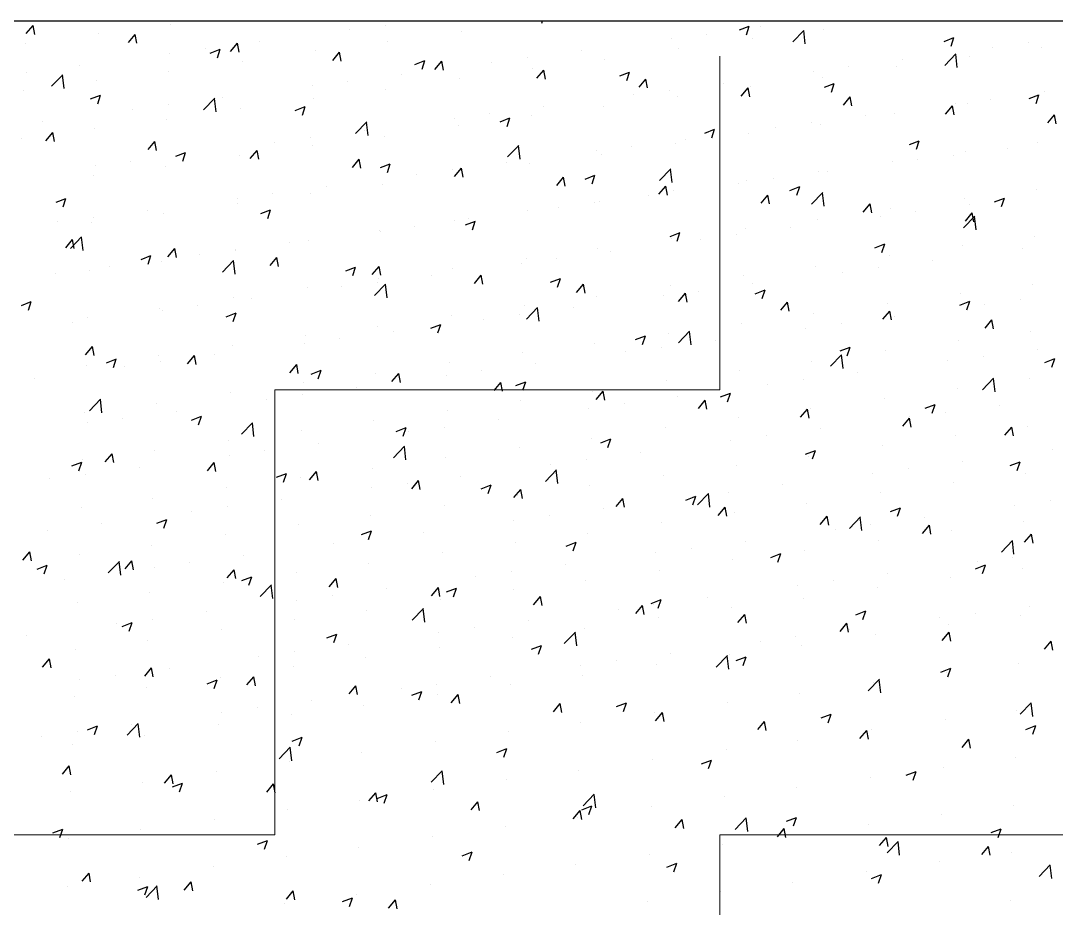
# Model space of a CAD drawing. Header units: millimetres. Extents: x 331487 to 517269, y 198509 to 399936.
# Drawn here: x 415645 to 416372, y 397425 to 398049 of the extents above; entities that cross this region are included whole.
import ezdxf

# ---------------------------------------------------------------- set-up
doc = ezdxf.new("R2010")
doc.units = ezdxf.units.MM
doc.header["$MEASUREMENT"] = 0
doc.layers.add('9th_Column', color=2, linetype='Continuous', lineweight=25)
doc.layers.add('9th_Hatch-4', color=252, linetype='Continuous', lineweight=5)
doc.layers.add('COLUMN', color=6, linetype='Continuous')

msp = doc.modelspace()

# ---------------------------------------------------------------- linework, layer by layer
at = {"layer": '9th_Column'}
msp.add_line((415150.13, 398049.03), (419720.13, 398049.03), dxfattribs=at)
at = {"layer": '9th_Hatch-4', "linetype": 'Continuous'}
for p, q in [((416136.16, 397789.61), (416136.16, 398024.03)), ((415823.66, 397789.61), (416136.16, 397789.61)), ((415823.66, 397477.11), (415823.66, 397789.61)), ((415511.16, 397477.11), (415823.66, 397477.11)), ((416136.16, 397477.11), (416448.66, 397477.11)), ((416136.16, 397164.61), (416136.16, 397477.11))]:
    msp.add_line(p, q, dxfattribs=at)
at = {"layer": 'COLUMN', "color": 2, "linetype": 'Continuous'}
for p, q in [((415649.05, 398039.96), (415653.87, 398045.7)), ((415650.21, 398048.87), (415650.21, 398048.87)), ((415655.03, 398039.43), (415653.87, 398045.7)), ((415750.22, 398046.5), (415750.22, 398046.5)), ((415901.06, 398045.92), (415901.06, 398045.92)), ((416006.08, 398048.69), (416006.08, 398048.69)), ((416011.03, 398047.19), (416011.64, 398049.03)), ((416149.77, 398042.54), (416156.77, 398045.23)), ((416154.74, 398039.18), (416156.77, 398045.23)), ((416164.75, 398044.66), (416164.75, 398044.66)), ((415699.71, 398040.1), (415699.71, 398040.1)), ((415720.78, 398033.68), (415725.6, 398039.43)), ((415726.75, 398033.15), (415725.59, 398039.42)), ((415876.03, 398042.62), (415876.03, 398042.62)), ((415954.74, 398041.65), (415954.74, 398041.65)), ((416126.88, 398039.67), (416126.88, 398039.67)), ((416187.25, 398034.14), (416195.03, 398042.26)), ((416196.05, 398032.67), (416194.95, 398042.17)), ((416209.17, 398042.74), (416209.17, 398042.74)), ((416293.48, 398034.53), (416300.48, 398037.22)), ((416298.45, 398031.17), (416300.48, 398037.22)), ((415648.37, 398033.05), (415648.37, 398033.05)), ((415775, 398029.32), (415775, 398029.32)), ((415792.5, 398027.41), (415797.32, 398033.15)), ((415798.48, 398026.88), (415797.32, 398033.15)), ((415812.87, 398034.31), (415812.87, 398034.31)), ((415902.8, 398034.15), (415902.8, 398034.15)), ((416101.84, 398036.38), (416101.84, 398036.38)), ((416107.31, 398029.3), (416107.31, 398029.3)), ((416158.66, 398036.34), (416158.66, 398036.34)), ((416327.66, 398030.13), (416327.66, 398030.13)), ((416352.69, 398033.42), (416352.69, 398033.42)), ((416361.74, 398030.39), (416361.74, 398030.39)), ((415749.96, 398026.03), (415749.96, 398026.03)), ((415778.32, 398026.3), (415785.32, 398028.99)), ((415783.29, 398022.95), (415785.32, 398028.99)), ((415852.29, 398027.75), (415852.29, 398027.75)), ((415864.23, 398021.13), (415869.05, 398026.88)), ((415870.2, 398020.6), (415869.05, 398026.87)), ((416000.82, 398023.08), (416000.82, 398023.08)), ((416038.69, 398028.06), (416038.69, 398028.06)), ((416293.97, 398017.59), (416301.76, 398025.71)), ((416302.78, 398016.12), (416301.67, 398025.62)), ((416311.23, 398023.99), (416311.23, 398023.99)), ((415686.81, 398017.71), (415686.81, 398017.71)), ((415800.94, 398020.71), (415800.94, 398020.71)), ((415922.03, 398018.3), (415929.04, 398020.98)), ((415927, 398014.94), (415929.03, 398020.98)), ((415935.96, 398014.86), (415940.78, 398020.6)), ((415941.93, 398014.33), (415940.77, 398020.6)), ((415975.78, 398019.78), (415975.78, 398019.78)), ((416004.86, 398015.4), (416004.86, 398015.4)), ((416055.37, 398021.8), (416055.37, 398021.8)), ((416226.63, 398016.83), (416226.63, 398016.83)), ((416259.89, 398016.95), (416259.89, 398016.95)), ((416264.51, 398021.81), (416264.51, 398021.81)), ((415648.94, 398012.73), (415648.94, 398012.73)), ((415666.88, 398002.94), (415674.67, 398011.05)), ((415675.69, 398001.47), (415674.58, 398010.97)), ((415749, 398013.21), (415749, 398013.21)), ((415912.63, 398011.46), (415912.63, 398011.46)), ((415953.52, 398008.36), (415953.52, 398008.36)), ((416007.68, 398008.58), (416012.5, 398014.33)), ((416013.66, 398008.05), (416012.5, 398014.32)), ((416065.75, 398010.29), (416072.75, 398012.97)), ((416070.72, 398006.93), (416072.74, 398012.97)), ((416079.41, 398002.31), (416084.23, 398008.05)), ((416085.38, 398001.78), (416084.22, 398008.05)), ((416201.6, 398013.53), (416201.6, 398013.53)), ((416207.95, 398009.45), (416207.95, 398009.45)), ((415698.49, 398006.81), (415698.49, 398006.81)), ((415849.72, 398003.18), (415849.72, 398003.18)), ((415874.75, 398006.48), (415874.75, 398006.48)), ((415901.58, 398000.86), (415901.58, 398000.86)), ((416100.57, 398000.23), (416100.57, 398000.23)), ((416138.44, 398005.22), (416138.44, 398005.22)), ((416151.13, 397996.03), (416155.95, 398001.78)), ((416157.11, 397995.5), (416155.95, 398001.77)), ((416157.44, 398003.05), (416157.44, 398003.05)), ((416209.46, 398002.28), (416216.46, 398004.97)), ((416214.43, 397998.92), (416216.46, 398004.96)), ((415647.15, 397999.77), (415647.15, 397999.77)), ((415694.3, 397994.05), (415701.3, 397996.74)), ((415699.27, 397990.7), (415701.3, 397996.74)), ((415773.61, 397986.38), (415781.4, 397994.5)), ((415782.41, 397984.92), (415781.31, 397994.41)), ((415786.56, 397994.87), (415786.56, 397994.87)), ((415851.07, 397994.46), (415851.07, 397994.46)), ((416075.54, 397996.93), (416075.54, 397996.93)), ((416106.1, 397996.01), (416106.1, 397996.01)), ((416222.86, 397989.76), (416227.68, 397995.5)), ((416228.83, 397989.23), (416227.68, 397995.5)), ((416326.39, 397993.98), (416326.39, 397993.98)), ((416353.17, 397994.27), (416360.17, 397996.96)), ((416358.14, 397990.91), (416360.17, 397996.96)), ((416360.53, 397997.1), (416360.53, 397997.1)), ((416364.26, 397998.97), (416364.26, 397998.97)), ((415723.66, 397986.59), (415723.66, 397986.59)), ((415748.69, 397989.88), (415748.69, 397989.88)), ((415799.73, 397987.42), (415799.73, 397987.42)), ((415838.01, 397986.04), (415845.01, 397988.73)), ((415842.98, 397982.69), (415845.01, 397988.73)), ((416012.38, 397988.62), (416012.38, 397988.62)), ((416054.16, 397988.51), (416054.16, 397988.51)), ((416294.59, 397983.48), (416299.41, 397989.23)), ((416300.56, 397982.95), (416299.4, 397989.22)), ((416301.35, 397990.69), (416301.35, 397990.69)), ((416310.02, 397990.7), (416310.02, 397990.7)), ((415747.79, 397979.92), (415747.79, 397979.92)), ((415949.47, 397980.34), (415949.47, 397980.34)), ((415974.51, 397983.63), (415974.51, 397983.63)), ((415981.72, 397978.03), (415988.73, 397980.72)), ((415986.69, 397974.68), (415988.72, 397980.72)), ((416003.65, 397982.11), (416003.65, 397982.11)), ((416238.2, 397982.37), (416238.2, 397982.37)), ((416258.67, 397983.66), (416258.67, 397983.66)), ((416366.31, 397977.21), (416371.13, 397982.95)), ((416372.29, 397976.68), (416371.13, 397982.94)), ((415660.5, 397978.27), (415660.5, 397978.27)), ((415697.28, 397973.52), (415697.28, 397973.52)), ((415880.33, 397969.83), (415888.12, 397977.95)), ((415886.32, 397972.02), (415886.32, 397972.02)), ((415889.14, 397968.37), (415888.03, 397977.86)), ((415952.3, 397975.07), (415952.3, 397975.07)), ((416125.44, 397970.03), (416132.44, 397972.71)), ((416130.41, 397966.67), (416132.43, 397972.71)), ((416175.29, 397974.09), (416175.29, 397974.09)), ((416200.33, 397977.39), (416200.33, 397977.39)), ((416206.74, 397976.16), (416206.74, 397976.16)), ((415645.93, 397966.48), (415645.93, 397966.48)), ((415662.93, 397964.74), (415667.75, 397970.49)), ((415668.9, 397964.21), (415667.74, 397970.48)), ((415734.65, 397958.47), (415739.47, 397964.21)), ((415740.63, 397957.93), (415739.47, 397964.2)), ((415848.45, 397967.04), (415848.45, 397967.04)), ((415900.37, 397967.57), (415900.37, 397967.57)), ((416112.14, 397965.78), (416112.14, 397965.78)), ((416156.23, 397969.76), (416156.23, 397969.76)), ((416269.15, 397962.02), (416276.15, 397964.7)), ((416274.12, 397958.66), (416276.15, 397964.7)), ((416359.31, 397963.81), (416359.31, 397963.81)), ((415753.99, 397953.79), (415760.99, 397956.48)), ((415758.96, 397950.43), (415760.99, 397956.48)), ((415806.38, 397952.19), (415811.2, 397957.94)), ((415812.35, 397951.66), (415811.2, 397957.93)), ((415823.41, 397963.74), (415823.41, 397963.74)), ((415849.86, 397961.17), (415849.86, 397961.17)), ((415987.05, 397953.28), (415994.84, 397961.4)), ((415995.86, 397951.81), (415994.76, 397961.31)), ((416049.23, 397957.49), (416049.23, 397957.49)), ((416074.26, 397960.79), (416074.26, 397960.79)), ((416104.88, 397962.72), (416104.88, 397962.72)), ((416308.8, 397957.41), (416308.8, 397957.41)), ((416337.95, 397959.53), (416337.95, 397959.53)), ((415722.38, 397950.44), (415722.38, 397950.44)), ((415760.26, 397955.43), (415760.26, 397955.43)), ((415798.51, 397954.13), (415798.51, 397954.13)), ((415878.1, 397945.91), (415882.93, 397951.66)), ((415884.08, 397945.38), (415882.92, 397951.65)), ((416052.94, 397955.22), (416052.94, 397955.22)), ((416257.46, 397950.37), (416257.46, 397950.37)), ((416275.05, 397951.24), (416275.05, 397951.24)), ((416300.08, 397954.54), (416300.08, 397954.54)), ((415697.35, 397947.15), (415697.35, 397947.15)), ((415746.57, 397946.63), (415746.57, 397946.63)), ((415897.7, 397945.78), (415904.7, 397948.47)), ((415902.67, 397942.42), (415904.7, 397948.47)), ((415948.2, 397944.19), (415948.2, 397944.19)), ((415949.83, 397939.64), (415954.65, 397945.38)), ((415955.8, 397939.11), (415954.65, 397945.38)), ((415986.07, 397949.18), (415986.07, 397949.18)), ((416002.43, 397948.82), (416002.43, 397948.82)), ((416093.78, 397936.73), (416101.57, 397944.85)), ((416102.59, 397935.26), (416101.48, 397944.76)), ((416205.52, 397942.87), (416205.52, 397942.87)), ((416211.89, 397942.93), (416211.89, 397942.93)), ((415696.06, 397940.23), (415696.06, 397940.23)), ((415923.17, 397940.9), (415923.17, 397940.9)), ((415951.09, 397941.78), (415951.09, 397941.78)), ((416021.56, 397933.36), (416026.38, 397939.11)), ((416027.53, 397932.83), (416026.37, 397939.1)), ((416041.42, 397937.77), (416048.42, 397940.46)), ((416046.39, 397934.42), (416048.41, 397940.46)), ((416155.01, 397936.47), (416155.01, 397936.47)), ((416174.02, 397937.94), (416174.02, 397937.94)), ((415822.14, 397927.6), (415822.14, 397927.6)), ((415848.64, 397927.88), (415848.64, 397927.88)), ((415860.01, 397932.58), (415860.01, 397932.58)), ((415899.15, 397934.28), (415899.15, 397934.28)), ((416093.28, 397927.09), (416098.1, 397932.83)), ((416099.26, 397926.56), (416098.1, 397932.83)), ((416103.67, 397929.43), (416103.67, 397929.43)), ((416148.98, 397934.65), (416148.98, 397934.65)), ((416185.13, 397929.76), (416192.13, 397932.45)), ((416190.1, 397926.41), (416192.13, 397932.45)), ((416200.5, 397920.18), (416208.29, 397928.29)), ((416209.31, 397918.71), (416208.21, 397928.21)), ((416358.1, 397930.52), (416358.1, 397930.52)), ((415669.97, 397921.54), (415676.97, 397924.22)), ((415674.94, 397918.18), (415676.96, 397924.22)), ((415797.1, 397924.3), (415797.1, 397924.3)), ((415797.3, 397920.84), (415797.3, 397920.84)), ((416047.96, 397921.35), (416047.96, 397921.35)), ((416051.73, 397921.93), (416051.73, 397921.93)), ((416085.83, 397926.33), (416085.83, 397926.33)), ((416165.01, 397920.81), (416169.83, 397926.56)), ((416170.98, 397920.28), (416169.83, 397926.55)), ((416236.73, 397914.54), (416241.56, 397920.28)), ((416242.71, 397914.01), (416241.55, 397920.28)), ((416307.59, 397924.12), (416307.59, 397924.12)), ((416328.84, 397921.75), (416335.84, 397924.44)), ((416333.81, 397918.4), (416335.84, 397924.44)), ((415733.95, 397915.99), (415733.95, 397915.99)), ((415745.36, 397913.34), (415745.36, 397913.34)), ((415813.68, 397913.53), (415820.68, 397916.22)), ((415818.65, 397910.17), (415820.68, 397916.21)), ((416001.22, 397915.53), (416001.22, 397915.53)), ((416022.92, 397918.05), (416022.92, 397918.05)), ((416256.24, 397917.08), (416256.24, 397917.08)), ((416273.77, 397915.1), (416273.77, 397915.1)), ((416308.46, 397908.26), (416313.28, 397914.01)), ((416311.65, 397920.09), (416311.65, 397920.09)), ((416314.43, 397907.73), (416313.28, 397914)), ((415671.04, 397907.7), (415671.04, 397907.7)), ((415694.85, 397906.94), (415694.85, 397906.94)), ((415696.08, 397911), (415696.08, 397911)), ((415949.87, 397908.49), (415949.87, 397908.49)), ((415957.39, 397905.52), (415964.4, 397908.21)), ((415959.77, 397909.74), (415959.77, 397909.74)), ((415962.36, 397902.16), (415964.39, 397908.21)), ((416204.3, 397909.58), (416204.3, 397909.58)), ((416248.74, 397911.8), (416248.74, 397911.8)), ((416307.23, 397903.62), (416315.02, 397911.74)), ((416316.03, 397902.16), (416314.93, 397911.65)), ((415896.86, 397901.46), (415896.86, 397901.46)), ((415897.93, 397900.99), (415897.93, 397900.99)), ((415921.89, 397904.75), (415921.89, 397904.75)), ((416101.11, 397897.51), (416108.11, 397900.2)), ((416106.08, 397894.15), (416108.1, 397900.2)), ((416147.71, 397898.5), (416147.71, 397898.5)), ((416153.79, 397903.18), (416153.79, 397903.18)), ((416185.58, 397903.49), (416185.58, 397903.49)), ((415676.8, 397889.52), (415681.62, 397895.27)), ((415680.14, 397888.97), (415687.93, 397897.09)), ((415682.78, 397888.99), (415681.62, 397895.26)), ((415688.95, 397887.51), (415687.84, 397897)), ((415833.71, 397893.14), (415833.71, 397893.14)), ((415847.42, 397894.59), (415847.42, 397894.59)), ((416102.45, 397896.14), (416102.45, 397896.14)), ((416122.68, 397895.21), (416122.68, 397895.21)), ((416244.82, 397889.5), (416251.82, 397892.19)), ((416249.79, 397886.14), (416251.82, 397892.19)), ((416356.88, 397897.23), (416356.88, 397897.23)), ((415729.66, 397881.27), (415736.66, 397883.96)), ((415734.63, 397877.92), (415736.66, 397883.96)), ((415748.53, 397883.25), (415753.35, 397888.99)), ((415754.5, 397882.72), (415753.35, 397888.98)), ((415770.8, 397884.86), (415770.8, 397884.86)), ((415795.83, 397888.16), (415795.83, 397888.16)), ((415796.08, 397887.55), (415796.08, 397887.55)), ((416050.51, 397888.64), (416050.51, 397888.64)), ((416059.52, 397886.89), (416059.52, 397886.89)), ((416255.03, 397883.79), (416255.03, 397883.79)), ((416306.37, 397890.83), (416306.37, 397890.83)), ((416348.5, 397888.96), (416348.5, 397888.96)), ((415707.64, 397876.54), (415707.64, 397876.54)), ((415744.14, 397880.05), (415744.14, 397880.05)), ((415786.86, 397872.42), (415794.65, 397880.54)), ((415795.67, 397870.95), (415794.57, 397880.45)), ((415820.25, 397876.97), (415825.07, 397882.72)), ((415826.23, 397876.44), (415825.07, 397882.71)), ((415996.62, 397878.61), (415996.62, 397878.61)), ((416000, 397882.24), (416000, 397882.24)), ((416021.65, 397881.91), (416021.65, 397881.91)), ((416285.34, 397880.64), (416285.34, 397880.64)), ((415669.77, 397871.56), (415669.77, 397871.56)), ((415693.63, 397873.65), (415693.63, 397873.65)), ((415873.37, 397873.27), (415880.37, 397875.95)), ((415878.34, 397869.91), (415880.37, 397875.95)), ((415891.98, 397870.7), (415896.8, 397876.44)), ((415897.95, 397870.16), (415896.8, 397876.43)), ((415933.46, 397870.3), (415933.46, 397870.3)), ((415948.66, 397875.2), (415948.66, 397875.2)), ((415963.71, 397864.42), (415968.53, 397870.17)), ((415969.68, 397863.89), (415968.52, 397870.16)), ((416152.58, 397869.89), (416152.58, 397869.89)), ((416203.09, 397876.29), (416203.09, 397876.29)), ((416222.43, 397872.36), (416222.43, 397872.36)), ((416247.47, 397875.66), (416247.47, 397875.66)), ((415870.55, 397862.01), (415870.55, 397862.01)), ((415893.59, 397855.87), (415901.38, 397863.99)), ((415895.59, 397865.31), (415895.59, 397865.31)), ((415896.72, 397867.7), (415896.72, 397867.7)), ((415902.4, 397854.4), (415901.29, 397863.9)), ((416017.08, 397865.26), (416024.09, 397867.94)), ((416022.05, 397861.9), (416024.08, 397867.94)), ((416035.43, 397858.14), (416040.25, 397863.89)), ((416041.41, 397857.61), (416040.25, 397863.88)), ((416101.23, 397862.85), (416101.23, 397862.85)), ((416159.28, 397864.05), (416159.28, 397864.05)), ((416355.66, 397863.94), (416355.66, 397863.94)), ((415846.21, 397861.3), (415846.21, 397861.3)), ((416049.29, 397855.35), (416049.29, 397855.35)), ((416096.37, 397855.77), (416096.37, 397855.77)), ((416107.16, 397851.87), (416111.98, 397857.62)), ((416113.13, 397851.34), (416111.98, 397857.61)), ((416121.4, 397859.06), (416121.4, 397859.06)), ((416160.8, 397857.25), (416167.8, 397859.94)), ((416165.77, 397853.89), (416167.79, 397859.93)), ((416305.15, 397857.54), (416305.15, 397857.54)), ((415645.64, 397849.02), (415652.64, 397851.71)), ((415650.61, 397845.67), (415652.63, 397851.71)), ((415769.53, 397848.71), (415769.53, 397848.71)), ((415794.86, 397854.26), (415794.86, 397854.26)), ((415807.4, 397853.7), (415807.4, 397853.7)), ((415998.78, 397848.95), (415998.78, 397848.95)), ((416000.31, 397839.32), (416008.1, 397847.43)), ((416033.22, 397847.45), (416033.22, 397847.45)), ((416178.88, 397845.59), (416183.7, 397851.34)), ((416184.86, 397845.06), (416183.7, 397851.33)), ((416253.81, 397850.5), (416253.81, 397850.5)), ((416304.51, 397849.24), (416311.51, 397851.93)), ((416309.48, 397845.88), (416311.51, 397851.93)), ((416322.19, 397849.52), (416322.19, 397849.52)), ((416347.22, 397852.81), (416347.22, 397852.81)), ((415692.41, 397840.36), (415692.41, 397840.36)), ((415742.92, 397846.76), (415742.92, 397846.76)), ((415744.49, 397845.42), (415744.49, 397845.42)), ((415789.35, 397841.01), (415796.35, 397843.7)), ((415794.32, 397837.66), (415796.35, 397843.7)), ((415947.44, 397841.91), (415947.44, 397841.91)), ((415995.34, 397842.47), (415995.34, 397842.47)), ((416009.12, 397837.85), (416008.02, 397847.35)), ((416201.87, 397843), (416201.87, 397843)), ((416250.61, 397839.32), (416255.43, 397845.06)), ((416256.58, 397838.79), (416255.43, 397845.06)), ((416259.03, 397841.2), (416259.03, 397841.2)), ((415681.34, 397837.1), (415681.34, 397837.1)), ((415895.5, 397834.41), (415895.5, 397834.41)), ((415933.06, 397833), (415940.06, 397835.69)), ((415938.03, 397829.65), (415940.06, 397835.69)), ((415970.31, 397839.17), (415970.31, 397839.17)), ((416151.36, 397836.6), (416151.36, 397836.6)), ((416196.13, 397832.92), (416196.13, 397832.92)), ((416221.16, 397836.22), (416221.16, 397836.22)), ((416322.34, 397833.04), (416327.16, 397838.79)), ((416328.31, 397832.51), (416327.15, 397838.78)), ((415844.99, 397828.01), (415844.99, 397828.01)), ((415869.28, 397825.87), (415869.28, 397825.87)), ((415907.15, 397830.86), (415907.15, 397830.86)), ((416076.77, 397825), (416083.78, 397827.68)), ((416081.74, 397821.64), (416083.77, 397827.68)), ((416100.02, 397829.56), (416100.02, 397829.56)), ((416107.04, 397822.76), (416114.83, 397830.88)), ((416115.84, 397821.3), (416114.74, 397830.79)), ((416354.45, 397830.66), (416354.45, 397830.66)), ((415690.68, 397814.3), (415695.5, 397820.05)), ((415696.65, 397813.77), (415695.49, 397820.04)), ((415793.65, 397820.97), (415793.65, 397820.97)), ((415844.25, 397822.57), (415844.25, 397822.57)), ((416048.08, 397822.06), (416048.08, 397822.06)), ((416095.1, 397819.62), (416095.1, 397819.62)), ((416132.97, 397824.61), (416132.97, 397824.61)), ((416220.49, 397816.99), (416227.49, 397819.67)), ((416225.46, 397813.63), (416227.48, 397819.67)), ((416303.94, 397824.25), (416303.94, 397824.25)), ((416358.79, 397818.36), (416358.79, 397818.36)), ((415705.33, 397808.76), (415712.33, 397811.45)), ((415710.3, 397805.4), (415712.32, 397811.45)), ((415741.71, 397813.47), (415741.71, 397813.47)), ((415762.4, 397808.03), (415767.22, 397813.77)), ((415768.38, 397807.5), (415767.22, 397813.76)), ((415781.09, 397814.26), (415781.09, 397814.26)), ((415997.57, 397815.66), (415997.57, 397815.66)), ((416070.06, 397816.33), (416070.06, 397816.33)), ((416213.76, 397806.21), (416221.55, 397814.33)), ((416222.57, 397804.75), (416221.46, 397814.24)), ((416252.59, 397817.21), (416252.59, 397817.21)), ((416320.92, 397813.37), (416320.92, 397813.37)), ((416364.2, 397808.98), (416371.2, 397811.67)), ((416369.17, 397805.62), (416371.2, 397811.66)), ((415691.2, 397807.07), (415691.2, 397807.07)), ((415718.18, 397805.98), (415718.18, 397805.98)), ((415743.22, 397809.27), (415743.22, 397809.27)), ((415834.13, 397801.75), (415838.95, 397807.5)), ((415840.1, 397801.22), (415838.95, 397807.49)), ((415946.22, 397808.62), (415946.22, 397808.62)), ((416006.91, 397808.01), (416006.91, 397808.01)), ((416200.66, 397809.72), (416200.66, 397809.72)), ((416295.88, 397810.08), (416295.88, 397810.08)), ((415655.03, 397797.66), (415655.03, 397797.66)), ((415849.04, 397800.75), (415856.04, 397803.44)), ((415854.01, 397797.39), (415856.04, 397803.44)), ((415894.29, 397801.12), (415894.29, 397801.12)), ((415905.85, 397795.48), (415910.68, 397801.22)), ((415911.83, 397794.95), (415910.67, 397801.21)), ((415944, 397799.73), (415944, 397799.73)), ((415969.04, 397803.02), (415969.04, 397803.02)), ((416150.15, 397803.31), (416150.15, 397803.31)), ((416194.85, 397796.78), (416194.85, 397796.78)), ((416232.73, 397801.76), (416232.73, 397801.76)), ((416320.49, 397789.66), (416328.27, 397797.78)), ((416329.29, 397788.19), (416328.19, 397797.69)), ((416353.23, 397797.37), (416353.23, 397797.37)), ((415843.78, 397794.72), (415843.78, 397794.72)), ((415880.85, 397791.41), (415880.85, 397791.41)), ((415977.58, 397789.2), (415982.4, 397794.95)), ((415983.55, 397788.67), (415982.4, 397794.94)), ((415992.75, 397792.74), (415999.75, 397795.43)), ((415997.72, 397789.39), (415999.75, 397795.43)), ((416098.8, 397796.27), (416098.8, 397796.27)), ((416169.82, 397793.48), (416169.82, 397793.48)), ((416302.72, 397790.96), (416302.72, 397790.96)), ((415693.4, 397775.01), (415701.19, 397783.13)), ((415702.21, 397773.54), (415701.1, 397783.04)), ((415792.43, 397787.68), (415792.43, 397787.68)), ((415817.94, 397783.13), (415817.94, 397783.13)), ((415842.97, 397786.43), (415842.97, 397786.43)), ((415996.35, 397782.37), (415996.35, 397782.37)), ((416046.86, 397788.77), (416046.86, 397788.77)), ((416049.31, 397782.93), (416054.13, 397788.67)), ((416055.28, 397782.4), (416054.12, 397788.66)), ((416106.66, 397785.17), (416106.66, 397785.17)), ((416121.03, 397776.65), (416125.85, 397782.4)), ((416127.01, 397776.12), (416125.85, 397782.39)), ((416136.47, 397784.73), (416143.47, 397787.42)), ((416141.43, 397781.38), (416143.46, 397787.42)), ((416251.38, 397783.92), (416251.38, 397783.92)), ((415740.49, 397780.18), (415740.49, 397780.18)), ((415754.78, 397774.82), (415754.78, 397774.82)), ((415945.01, 397775.33), (415945.01, 397775.33)), ((416043.76, 397776.88), (416043.76, 397776.88)), ((416068.79, 397780.18), (416068.79, 397780.18)), ((416192.76, 397770.38), (416197.58, 397776.12)), ((416198.73, 397769.84), (416197.58, 397776.11)), ((416199.44, 397776.43), (416199.44, 397776.43)), ((416280.18, 397776.72), (416287.18, 397779.41)), ((416285.15, 397773.37), (416287.18, 397779.41)), ((416332.48, 397778.92), (416332.48, 397778.92)), ((415689.98, 397773.78), (415689.98, 397773.78)), ((415716.91, 397769.83), (415716.91, 397769.83)), ((415765.02, 397768.5), (415772.02, 397771.19)), ((415769.99, 397765.14), (415772.01, 397771.18)), ((415893.07, 397767.83), (415893.07, 397767.83)), ((415980.6, 397768.57), (415980.6, 397768.57)), ((416148.93, 397770.02), (416148.93, 397770.02)), ((416264.48, 397764.1), (416269.31, 397769.85)), ((416270.46, 397763.57), (416269.3, 397769.84)), ((416269.57, 397770.64), (416269.57, 397770.64)), ((416294.61, 397773.93), (416294.61, 397773.93)), ((415691.88, 397766.54), (415691.88, 397766.54)), ((415800.12, 397758.46), (415807.91, 397766.57)), ((415808.93, 397756.99), (415807.82, 397766.49)), ((415842.56, 397761.43), (415842.56, 397761.43)), ((415908.73, 397760.49), (415915.73, 397763.18)), ((415913.7, 397757.13), (415915.73, 397763.18)), ((415917.69, 397760.29), (415917.69, 397760.29)), ((415942.73, 397763.58), (415942.73, 397763.58)), ((416097.59, 397762.98), (416097.59, 397762.98)), ((416206.42, 397762.32), (416206.42, 397762.32)), ((416336.21, 397757.82), (416341.03, 397763.57)), ((416342.18, 397757.29), (416341.03, 397763.56)), ((416352.02, 397764.08), (416352.02, 397764.08)), ((415791.22, 397754.39), (415791.22, 397754.39)), ((416045.65, 397755.49), (416045.65, 397755.49)), ((416052.44, 397752.48), (416059.45, 397755.17)), ((416057.41, 397749.12), (416059.44, 397755.17)), ((416143.51, 397754.04), (416143.51, 397754.04)), ((416168.55, 397757.33), (416168.55, 397757.33)), ((416301.51, 397757.67), (416301.51, 397757.67)), ((415739.28, 397746.89), (415739.28, 397746.89)), ((415816.67, 397746.99), (415816.67, 397746.99)), ((415854.54, 397751.97), (415854.54, 397751.97)), ((415906.85, 397741.9), (415914.64, 397750.02)), ((415915.65, 397740.44), (415914.55, 397749.93)), ((415995.14, 397749.08), (415995.14, 397749.08)), ((416080.36, 397745.72), (416080.36, 397745.72)), ((416196.16, 397744.47), (416203.16, 397747.16)), ((416201.13, 397741.11), (416203.15, 397747.16)), ((416250.16, 397750.63), (416250.16, 397750.63)), ((416369.33, 397747.79), (416369.33, 397747.79)), ((415681, 397736.24), (415688, 397738.93)), ((415685.96, 397732.89), (415687.99, 397738.93)), ((415688.77, 397740.49), (415688.77, 397740.49)), ((415704.55, 397739.08), (415709.37, 397744.83)), ((415710.53, 397738.55), (415709.37, 397744.82)), ((415776.28, 397732.81), (415781.1, 397738.55)), ((415782.25, 397732.28), (415781.1, 397738.55)), ((415791.63, 397743.69), (415791.63, 397743.69)), ((415943.79, 397742.04), (415943.79, 397742.04)), ((416042.48, 397740.74), (416042.48, 397740.74)), ((416198.22, 397743.14), (416198.22, 397743.14)), ((416306.17, 397739.48), (416306.17, 397739.48)), ((416339.87, 397736.46), (416346.87, 397739.15)), ((416344.84, 397733.11), (416346.87, 397739.15)), ((415728.48, 397735.38), (415728.48, 397735.38)), ((415848, 397726.53), (415852.82, 397732.28)), ((415853.98, 397726), (415852.82, 397732.27)), ((415891.85, 397734.54), (415891.85, 397734.54)), ((416013.57, 397725.35), (416021.36, 397733.47)), ((416017.45, 397737.44), (416017.45, 397737.44)), ((416022.38, 397723.89), (416021.27, 397733.38)), ((416147.71, 397736.73), (416147.71, 397736.73)), ((416243.27, 397731.19), (416243.27, 397731.19)), ((416268.3, 397734.49), (416268.3, 397734.49)), ((415665.57, 397727.09), (415665.57, 397727.09)), ((415690.6, 397730.39), (415690.6, 397730.39)), ((415824.71, 397728.24), (415831.71, 397730.92)), ((415829.68, 397724.88), (415831.71, 397730.92)), ((415841.34, 397728.14), (415841.34, 397728.14)), ((415916.42, 397724.14), (415916.42, 397724.14)), ((415919.73, 397720.26), (415924.55, 397726)), ((415925.7, 397719.73), (415924.55, 397725.99)), ((415954.29, 397729.13), (415954.29, 397729.13)), ((416096.37, 397729.69), (416096.37, 397729.69)), ((416300.29, 397724.39), (416300.29, 397724.39)), ((416350.8, 397730.79), (416350.8, 397730.79)), ((415790, 397721.1), (415790, 397721.1)), ((415891.39, 397720.85), (415891.39, 397720.85)), ((415968.42, 397720.23), (415975.42, 397722.91)), ((415973.39, 397716.87), (415975.42, 397722.91)), ((415991.46, 397713.98), (415996.28, 397719.73)), ((415997.43, 397713.45), (415996.27, 397719.72)), ((416044.43, 397722.2), (416044.43, 397722.2)), ((416120.29, 397708.8), (416128.08, 397716.92)), ((416129.1, 397707.33), (416128, 397716.83)), ((416142.24, 397717.89), (416142.24, 397717.89)), ((416180.11, 397722.88), (416180.11, 397722.88)), ((416248.95, 397717.34), (416248.95, 397717.34)), ((415738.06, 397713.6), (415738.06, 397713.6)), ((415828.23, 397712.53), (415828.23, 397712.53)), ((415993.92, 397715.79), (415993.92, 397715.79)), ((416063.18, 397707.71), (416068, 397713.45)), ((416069.16, 397707.18), (416068, 397713.44)), ((416112.13, 397712.22), (416119.14, 397714.91)), ((416117.1, 397708.86), (416119.13, 397714.9)), ((416117.21, 397714.6), (416117.21, 397714.6)), ((416197.01, 397709.85), (416197.01, 397709.85)), ((416368.06, 397711.65), (416368.06, 397711.65)), ((415687.55, 397707.2), (415687.55, 397707.2)), ((415765.33, 397704.25), (415765.33, 397704.25)), ((415790.36, 397707.55), (415790.36, 397707.55)), ((415942.58, 397708.75), (415942.58, 397708.75)), ((416054.05, 397706.28), (416054.05, 397706.28)), ((416134.91, 397701.43), (416139.73, 397707.18)), ((416140.88, 397700.9), (416139.73, 397707.17)), ((416146.5, 397703.44), (416146.5, 397703.44)), ((416255.85, 397704.21), (416262.85, 397706.9)), ((416260.82, 397700.85), (416262.84, 397706.9)), ((416343.02, 397708.35), (416343.02, 397708.35)), ((415702.17, 397695.94), (415702.17, 397695.94)), ((415740.69, 397695.98), (415747.69, 397698.67)), ((415745.66, 397692.63), (415747.68, 397698.67)), ((415840.13, 397694.85), (415840.13, 397694.85)), ((415890.64, 397701.26), (415890.64, 397701.26)), ((415991.14, 397698), (415991.14, 397698)), ((416016.18, 397701.3), (416016.18, 397701.3)), ((416095.15, 397696.4), (416095.15, 397696.4)), ((416206.63, 397695.16), (416211.45, 397700.9)), ((416212.61, 397694.63), (416211.45, 397700.89)), ((416227.02, 397692.25), (416234.81, 397700.37)), ((416235.83, 397690.78), (416234.72, 397700.28)), ((416241.99, 397695.05), (416241.99, 397695.05)), ((416279.87, 397700.04), (416279.87, 397700.04)), ((416349.58, 397697.5), (416349.58, 397697.5)), ((415664.3, 397690.95), (415664.3, 397690.95)), ((415788.78, 397687.81), (415788.78, 397687.81)), ((415884.4, 397687.97), (415891.4, 397690.66)), ((415889.37, 397684.62), (415891.4, 397690.66)), ((415927.99, 397689.69), (415927.99, 397689.69)), ((416043.21, 397688.91), (416043.21, 397688.91)), ((416216.96, 397691.75), (416216.96, 397691.75)), ((416278.36, 397688.88), (416283.18, 397694.63)), ((416284.33, 397688.35), (416283.18, 397694.62)), ((416299.07, 397691.1), (416299.07, 397691.1)), ((416350.09, 397682.61), (416354.91, 397688.35)), ((416356.06, 397682.08), (416354.9, 397688.34)), ((415736.84, 397680.31), (415736.84, 397680.31)), ((415865.08, 397681.41), (415865.08, 397681.41)), ((415890.11, 397684.7), (415890.11, 397684.7)), ((415992.7, 397682.5), (415992.7, 397682.5)), ((416028.11, 397679.97), (416035.11, 397682.65)), ((416033.08, 397676.61), (416035.11, 397682.65)), ((416153.81, 397683.44), (416153.81, 397683.44)), ((416247.73, 397684.06), (416247.73, 397684.06)), ((416333.74, 397675.7), (416341.53, 397683.81)), ((416342.55, 397674.23), (416341.45, 397683.73)), ((415646.7, 397670.14), (415651.52, 397675.88)), ((415652.67, 397669.61), (415651.52, 397675.88)), ((415686.33, 397673.91), (415686.33, 397673.91)), ((415801.93, 397673.09), (415801.93, 397673.09)), ((415941.36, 397675.46), (415941.36, 397675.46)), ((416090.9, 397675.16), (416090.9, 397675.16)), ((416115.93, 397678.45), (416115.93, 397678.45)), ((416171.82, 397671.96), (416178.83, 397674.64)), ((416176.79, 397668.6), (416178.82, 397674.64)), ((416195.79, 397676.56), (416195.79, 397676.56)), ((415656.66, 397663.73), (415663.67, 397666.42)), ((415661.63, 397660.37), (415663.66, 397666.42)), ((415706.66, 397661.04), (415714.45, 397669.16)), ((415715.46, 397659.58), (415714.36, 397669.07)), ((415718.43, 397663.86), (415723.25, 397669.61)), ((415724.4, 397663.33), (415723.24, 397669.6)), ((415764.05, 397668.1), (415764.05, 397668.1)), ((415889.42, 397667.97), (415889.42, 397667.97)), ((416027.74, 397666.84), (416027.74, 397666.84)), ((416145.28, 397670.16), (416145.28, 397670.16)), ((416315.54, 397663.95), (416322.54, 397666.64)), ((416316.72, 397668.91), (416316.72, 397668.91)), ((416320.51, 397660.59), (416322.53, 397666.63)), ((416341.75, 397672.2), (416341.75, 397672.2)), ((415739.02, 397664.81), (415739.02, 397664.81)), ((415790.15, 397657.59), (415794.97, 397663.33)), ((415796.13, 397657.06), (415794.97, 397663.33)), ((415800.38, 397655.72), (415807.38, 397658.41)), ((415805.35, 397652.36), (415807.37, 397658.41)), ((415838.91, 397661.56), (415838.91, 397661.56)), ((415964.84, 397658.56), (415964.84, 397658.56)), ((415989.87, 397661.86), (415989.87, 397661.86)), ((416093.94, 397663.11), (416093.94, 397663.11)), ((416253.56, 397660.59), (416253.56, 397660.59)), ((416348.37, 397664.21), (416348.37, 397664.21)), ((415675.86, 397656.49), (415675.86, 397656.49)), ((415787.57, 397654.52), (415787.57, 397654.52)), ((415813.38, 397644.49), (415821.17, 397652.61)), ((415822.19, 397643.03), (415821.08, 397652.52)), ((415861.88, 397651.31), (415866.7, 397657.06)), ((415867.85, 397650.78), (415866.7, 397657.05)), ((416042, 397655.62), (416042, 397655.62)), ((416190.65, 397652.31), (416190.65, 397652.31)), ((416215.69, 397655.61), (416215.69, 397655.61)), ((416297.86, 397657.81), (416297.86, 397657.81)), ((415735.63, 397647.03), (415735.63, 397647.03)), ((415863.81, 397645.26), (415863.81, 397645.26)), ((415901.68, 397650.25), (415901.68, 397650.25)), ((415933.6, 397645.04), (415938.43, 397650.78)), ((415939.58, 397644.51), (415938.42, 397650.78)), ((415944.09, 397647.71), (415951.09, 397650.4)), ((415949.06, 397644.36), (415951.09, 397650.4)), ((415991.49, 397649.22), (415991.49, 397649.22)), ((416005.33, 397638.76), (416010.15, 397644.51)), ((416011.3, 397638.23), (416010.15, 397644.5)), ((416127.5, 397644), (416127.5, 397644)), ((416246.51, 397650.77), (416246.51, 397650.77)), ((415685.12, 397640.62), (415685.12, 397640.62)), ((415838.77, 397641.96), (415838.77, 397641.96)), ((415940.14, 397642.17), (415940.14, 397642.17)), ((416077.06, 397632.49), (416081.88, 397638.23)), ((416083.03, 397631.96), (416081.87, 397638.22)), ((416087.8, 397639.7), (416094.8, 397642.39)), ((416089.63, 397639.01), (416089.63, 397639.01)), ((416092.77, 397636.35), (416094.8, 397642.39)), ((416144.07, 397636.87), (416144.07, 397636.87)), ((416194.58, 397643.27), (416194.58, 397643.27)), ((416353.32, 397637.75), (416353.32, 397637.75)), ((415775.62, 397633.65), (415775.62, 397633.65)), ((415888.21, 397634.68), (415888.21, 397634.68)), ((415920.1, 397627.94), (415927.89, 397636.06)), ((415928.91, 397626.47), (415927.81, 397635.97)), ((416064.59, 397635.72), (416064.59, 397635.72)), ((416092.72, 397629.83), (416092.72, 397629.83)), ((416148.78, 397626.21), (416153.6, 397631.96)), ((416154.76, 397625.68), (416153.6, 397631.95)), ((416231.52, 397631.69), (416238.52, 397634.38)), ((416236.48, 397628.34), (416238.51, 397634.38)), ((416290.41, 397629.47), (416290.41, 397629.47)), ((416315.44, 397632.76), (416315.44, 397632.76)), ((416347.15, 397630.92), (416347.15, 397630.92)), ((415712.71, 397625.37), (415712.71, 397625.37)), ((415716.35, 397623.47), (415723.36, 397626.16)), ((415721.32, 397620.11), (415723.35, 397626.15)), ((415737.75, 397628.66), (415737.75, 397628.66)), ((415837.7, 397628.27), (415837.7, 397628.27)), ((415963.56, 397622.41), (415963.56, 397622.41)), ((416001.44, 397627.4), (416001.44, 397627.4)), ((416040.78, 397622.33), (416040.78, 397622.33)), ((416220.51, 397619.94), (416225.33, 397625.68)), ((416226.48, 397619.41), (416225.33, 397625.67)), ((416296.64, 397624.52), (416296.64, 397624.52)), ((415649.56, 397617.05), (415649.56, 397617.05)), ((415786.35, 397621.23), (415786.35, 397621.23)), ((415860.07, 397615.46), (415867.07, 397618.15)), ((415865.04, 397612.1), (415867.06, 397618.15)), ((415938.53, 397619.12), (415938.53, 397619.12)), ((415990.27, 397615.93), (415990.27, 397615.93)), ((416026.83, 397611.39), (416034.62, 397619.51)), ((416035.64, 397609.92), (416034.53, 397619.42)), ((416189.38, 397616.17), (416189.38, 397616.17)), ((416227.25, 397621.15), (416227.25, 397621.15)), ((416245.3, 397617.48), (416245.3, 397617.48)), ((416292.24, 397613.66), (416297.06, 397619.41)), ((416298.21, 397613.13), (416297.05, 397619.4)), ((415734.41, 397613.74), (415734.41, 397613.74)), ((415875.37, 397610.8), (415875.37, 397610.8)), ((415938.93, 397608.88), (415938.93, 397608.88)), ((416003.78, 397607.45), (416010.78, 397610.14)), ((416008.75, 397604.09), (416010.78, 397610.14)), ((416164.35, 397612.87), (416164.35, 397612.87)), ((416193.36, 397609.98), (416193.36, 397609.98)), ((416363.96, 397607.39), (416368.78, 397613.13)), ((416369.93, 397606.86), (416368.78, 397613.12)), ((415660.58, 397594.92), (415665.4, 397600.66)), ((415666.55, 397594.39), (415665.39, 397600.66)), ((415683.9, 397607.33), (415683.9, 397607.33)), ((415812.47, 397602.52), (415812.47, 397602.52)), ((415837.5, 397605.82), (415837.5, 397605.82)), ((415886.99, 397601.39), (415886.99, 397601.39)), ((416101.19, 397604.56), (416101.19, 397604.56)), ((416133.55, 397594.84), (416141.34, 397602.95)), ((416142.36, 397593.37), (416141.25, 397602.87)), ((416142.85, 397603.58), (416142.85, 397603.58)), ((416147.49, 397599.44), (416154.5, 397602.13)), ((416152.46, 397596.08), (416154.49, 397602.13)), ((415732.3, 397588.64), (415737.12, 397594.39)), ((415738.28, 397588.11), (415737.12, 397594.38)), ((415749.31, 397594.21), (415749.31, 397594.21)), ((415836.48, 397594.99), (415836.48, 397594.99)), ((416038.28, 397596.27), (416038.28, 397596.27)), ((416063.32, 397599.57), (416063.32, 397599.57)), ((416091.51, 397596.54), (416091.51, 397596.54)), ((416291.21, 397591.43), (416298.21, 397594.12)), ((416296.18, 397588.08), (416298.2, 397594.12)), ((416345.94, 397597.63), (416345.94, 397597.63)), ((415686.4, 397585.93), (415686.4, 397585.93)), ((415711.44, 397589.22), (415711.44, 397589.22)), ((415776.05, 397583.21), (415783.05, 397585.89)), ((415781.01, 397579.85), (415783.04, 397585.89)), ((415785.14, 397587.94), (415785.14, 397587.94)), ((415804.03, 397582.37), (415808.85, 397588.11)), ((415810, 397581.84), (415808.85, 397588.11)), ((415975.13, 397587.96), (415975.13, 397587.96)), ((416039.57, 397589.04), (416039.57, 397589.04)), ((416240.28, 397578.29), (416248.07, 397586.4)), ((416249.08, 397576.82), (416247.98, 397586.31)), ((416295.43, 397591.23), (416295.43, 397591.23)), ((415733.2, 397580.45), (415733.2, 397580.45)), ((415875.75, 397576.09), (415880.57, 397581.84)), ((415881.73, 397575.56), (415880.57, 397581.83)), ((415912.22, 397579.68), (415912.22, 397579.68)), ((415937.26, 397582.97), (415937.26, 397582.97)), ((415989.06, 397582.64), (415989.06, 397582.64)), ((416244.08, 397584.19), (416244.08, 397584.19)), ((415682.69, 397574.04), (415682.69, 397574.04)), ((415849.07, 397571.36), (415849.07, 397571.36)), ((415919.76, 397575.2), (415926.76, 397577.88)), ((415924.73, 397571.84), (415926.76, 397577.88)), ((415937.71, 397575.6), (415937.71, 397575.6)), ((415947.48, 397569.82), (415952.3, 397575.56)), ((415953.45, 397569.29), (415952.3, 397575.56)), ((416192.14, 397576.69), (416192.14, 397576.69)), ((415811.19, 397566.38), (415811.19, 397566.38)), ((415885.77, 397568.1), (415885.77, 397568.1)), ((416019.21, 397563.54), (416024.03, 397569.29)), ((416025.18, 397563.01), (416024.02, 397569.28)), ((416063.47, 397567.19), (416070.47, 397569.88)), ((416068.44, 397563.83), (416070.47, 397569.87)), ((416141.63, 397570.29), (416141.63, 397570.29)), ((416344.72, 397564.34), (416344.72, 397564.34)), ((416347, 397561.73), (416354.79, 397569.85)), ((416355.81, 397560.27), (416354.7, 397569.76)), ((415786.16, 397563.08), (415786.16, 397563.08)), ((415835.26, 397561.7), (415835.26, 397561.7)), ((416090.29, 397563.25), (416090.29, 397563.25)), ((416090.93, 397557.27), (416095.75, 397563.01)), ((416096.91, 397556.74), (416095.75, 397563.01)), ((416162.66, 397550.99), (416167.48, 397556.74)), ((416168.63, 397550.46), (416167.48, 397556.73)), ((416207.18, 397559.18), (416214.19, 397561.87)), ((416212.15, 397555.82), (416214.18, 397561.87)), ((416294.21, 397557.94), (416294.21, 397557.94)), ((415685.13, 397549.78), (415685.13, 397549.78)), ((415692.02, 397550.95), (415699.02, 397553.64)), ((415696.99, 397547.6), (415699.02, 397553.64)), ((415719.91, 397547.08), (415727.7, 397555.2)), ((415723, 397554.77), (415723, 397554.77)), ((415728.72, 397545.61), (415727.62, 397555.11)), ((415783.92, 397554.65), (415783.92, 397554.65)), ((415987.84, 397549.35), (415987.84, 397549.35)), ((416038.35, 397555.75), (416038.35, 397555.75)), ((416234.38, 397544.72), (416239.21, 397550.46)), ((416240.36, 397544.19), (416239.2, 397550.46)), ((416242.87, 397550.9), (416242.87, 397550.9)), ((416350.9, 397551.17), (416357.9, 397553.86)), ((416355.87, 397547.81), (416357.89, 397553.86)), ((415660.1, 397546.49), (415660.1, 397546.49)), ((415731.98, 397547.16), (415731.98, 397547.16)), ((415835.74, 397542.94), (415842.74, 397545.63)), ((415840.71, 397539.59), (415842.73, 397545.63)), ((415936.5, 397542.31), (415936.5, 397542.31)), ((416190.93, 397543.4), (416190.93, 397543.4)), ((416306.11, 397538.44), (416310.93, 397544.19)), ((416312.08, 397537.91), (416310.93, 397544.18)), ((415681.47, 397540.76), (415681.47, 397540.76)), ((415826.64, 397530.53), (415834.43, 397538.65)), ((415835.45, 397529.06), (415834.34, 397538.56)), ((415884.56, 397534.81), (415884.56, 397534.81)), ((415979.45, 397534.94), (415986.45, 397537.62)), ((415984.42, 397531.58), (415986.45, 397537.62)), ((416140.42, 397537), (416140.42, 397537)), ((415834.05, 397528.41), (415834.05, 397528.41)), ((416089.07, 397529.96), (416089.07, 397529.96)), ((416123.16, 397526.93), (416130.16, 397529.61)), ((416128.13, 397523.57), (416130.16, 397529.61)), ((416343.51, 397531.05), (416343.51, 397531.05)), ((415674.45, 397519.7), (415679.27, 397525.45)), ((415680.42, 397519.17), (415679.27, 397525.44)), ((415782.7, 397521.37), (415782.7, 397521.37)), ((415933.36, 397513.98), (415941.15, 397522.09)), ((415942.17, 397512.51), (415941.06, 397522.01)), ((416037.14, 397522.46), (416037.14, 397522.46)), ((416266.87, 397518.92), (416273.88, 397521.61)), ((416271.84, 397515.56), (416273.87, 397521.6)), ((416292.99, 397524.65), (416292.99, 397524.65)), ((415730.76, 397513.87), (415730.76, 397513.87)), ((415746.18, 397513.42), (415751, 397519.17)), ((415752.15, 397512.89), (415750.99, 397519.16)), ((415751.71, 397510.69), (415758.72, 397513.38)), ((415756.68, 397507.33), (415758.71, 397513.38)), ((415986.62, 397516.06), (415986.62, 397516.06)), ((416241.65, 397517.61), (416241.65, 397517.61)), ((415680.25, 397507.47), (415680.25, 397507.47)), ((415817.9, 397507.15), (415822.72, 397512.9)), ((415823.88, 397506.62), (415822.72, 397512.89)), ((415889.63, 397500.87), (415894.45, 397506.62)), ((415895.6, 397500.34), (415894.45, 397506.61)), ((415935.28, 397509.02), (415935.28, 397509.02)), ((416189.71, 397510.11), (416189.71, 397510.11)), ((415883.34, 397501.52), (415883.34, 397501.52)), ((415895.43, 397502.68), (415902.43, 397505.37)), ((415900.4, 397499.33), (415902.42, 397505.37)), ((415961.36, 397494.6), (415966.18, 397500.34)), ((415967.33, 397494.07), (415966.17, 397500.34)), ((416040.09, 397497.43), (416047.88, 397505.54)), ((416048.89, 397495.96), (416047.79, 397505.45)), ((416139.2, 397503.71), (416139.2, 397503.71)), ((415832.83, 397495.12), (415832.83, 397495.12)), ((416033.08, 397488.32), (416037.9, 397494.07)), ((416039.06, 397487.79), (416037.9, 397494.06)), ((416039.14, 397494.67), (416046.14, 397497.36)), ((416044.11, 397491.32), (416046.14, 397497.36)), ((416087.86, 397496.67), (416087.86, 397496.67)), ((416291.78, 397491.36), (416291.78, 397491.36)), ((416342.29, 397497.76), (416342.29, 397497.76)), ((415781.49, 397488.08), (415781.49, 397488.08)), ((416035.92, 397489.17), (416035.92, 397489.17)), ((416104.81, 397482.05), (416109.63, 397487.79)), ((416110.78, 397481.52), (416109.62, 397487.79)), ((416146.81, 397480.87), (416154.6, 397488.99)), ((416155.62, 397479.41), (416154.51, 397488.9)), ((416182.85, 397486.66), (416189.85, 397489.35)), ((416187.82, 397483.31), (416189.85, 397489.35)), ((416240.43, 397484.32), (416240.43, 397484.32)), ((415667.69, 397478.44), (415674.69, 397481.13)), ((415672.66, 397475.08), (415674.69, 397481.12)), ((415729.55, 397480.58), (415729.55, 397480.58)), ((415985.41, 397482.77), (415985.41, 397482.77)), ((416176.53, 397475.77), (416181.35, 397481.52)), ((416182.51, 397475.24), (416181.35, 397481.51)), ((416188.5, 397476.82), (416188.5, 397476.82)), ((416326.57, 397478.66), (416333.57, 397481.34)), ((416331.53, 397475.3), (416333.56, 397481.34)), ((415679.04, 397474.18), (415679.04, 397474.18)), ((415811.4, 397470.43), (415818.41, 397473.12)), ((415816.37, 397467.07), (415818.4, 397473.12)), ((415934.06, 397475.73), (415934.06, 397475.73)), ((416137.99, 397470.42), (416137.99, 397470.42)), ((416248.26, 397469.5), (416253.08, 397475.24)), ((416254.23, 397468.97), (416253.08, 397475.24)), ((416253.53, 397464.32), (416261.32, 397472.44)), ((416262.34, 397462.85), (416261.24, 397472.35)), ((415882.13, 397468.23), (415882.13, 397468.23)), ((415955.12, 397462.42), (415962.12, 397465.11)), ((415960.09, 397459.06), (415962.11, 397465.11)), ((416086.64, 397463.38), (416086.64, 397463.38)), ((416319.99, 397463.22), (416324.81, 397468.97)), ((416325.96, 397462.69), (416324.8, 397468.96)), ((416341.07, 397464.47), (416341.07, 397464.47)), ((415780.27, 397454.79), (415780.27, 397454.79)), ((415831.62, 397461.83), (415831.62, 397461.83)), ((416034.7, 397455.88), (416034.7, 397455.88)), ((416098.83, 397454.41), (416105.83, 397457.1)), ((416103.8, 397451.05), (416105.83, 397457.1)), ((416290.56, 397458.07), (416290.56, 397458.07)), ((416360.26, 397447.77), (416368.05, 397455.89)), ((416369.07, 397446.3), (416367.96, 397455.8)), ((415688.33, 397444.48), (415693.15, 397450.23)), ((415694.3, 397443.95), (415693.14, 397450.22)), ((415984.19, 397449.48), (415984.19, 397449.48)), ((416239.22, 397451.03), (416239.22, 397451.03)), ((416242.54, 397446.4), (416249.54, 397449.09)), ((416247.51, 397443.05), (416249.54, 397449.09)), ((415677.82, 397440.89), (415677.82, 397440.89)), ((415727.38, 397438.18), (415734.38, 397440.86)), ((415728.33, 397447.29), (415728.33, 397447.29)), ((415732.35, 397434.82), (415734.38, 397440.86)), ((415733.17, 397433.12), (415740.96, 397441.23)), ((415741.98, 397431.65), (415740.87, 397441.15)), ((415760.05, 397438.21), (415764.87, 397443.95)), ((415766.03, 397437.68), (415764.87, 397443.94)), ((415932.85, 397442.44), (415932.85, 397442.44)), ((416187.28, 397443.53), (416187.28, 397443.53)), ((415831.78, 397431.93), (415836.6, 397437.68)), ((415837.75, 397431.4), (415836.6, 397437.67)), ((415880.91, 397434.94), (415880.91, 397434.94)), ((416136.77, 397437.13), (416136.77, 397437.13)), ((415830.4, 397428.54), (415830.4, 397428.54)), ((415871.09, 397430.17), (415878.1, 397432.85)), ((415876.06, 397426.81), (415878.09, 397432.85)), ((415903.5, 397425.66), (415908.33, 397431.4)), ((415909.48, 397425.12), (415908.32, 397431.39)), ((416085.43, 397430.09), (416085.43, 397430.09)), ((416339.86, 397431.18), (416339.86, 397431.18))]:
    msp.add_line(p, q, dxfattribs=at)

doc.saveas('drawing.dxf')
